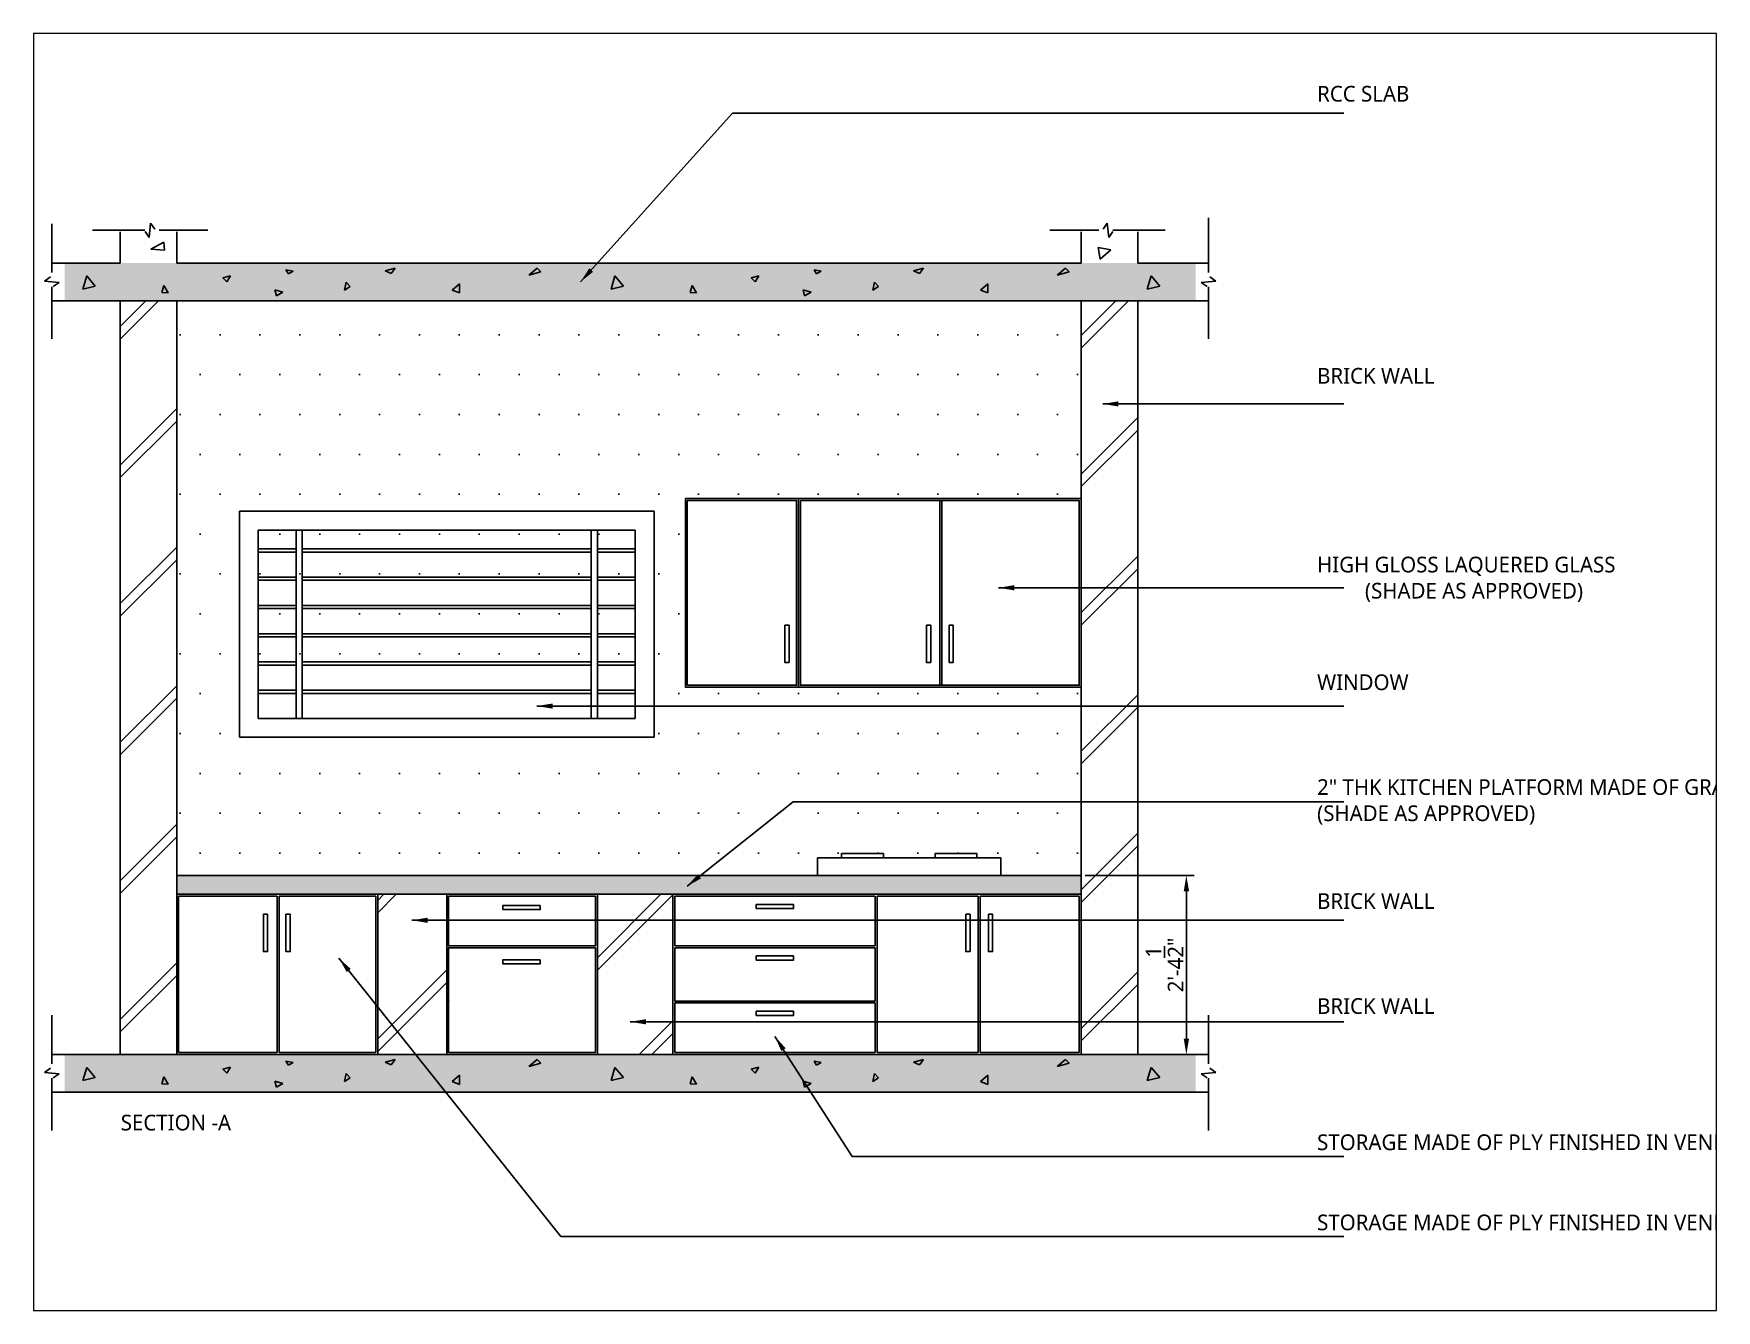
# Paper-space layout 'Layout2' of a CAD drawing. Header units: millimetres. Extents: x 26 to 231, y 20 to 176.
# The model-space entities are those that its viewports show. They can reach past a viewport. Long polylines and large blocks are cut down to what shows.
import ezdxf

# ---------------------------------------------------------------- set-up
doc = ezdxf.new("R2010")
doc.units = ezdxf.units.MM
doc.styles.get("Standard").update_dxf_attribs({"font": 'yugothic.ttf'})
doc.dimstyles.new('ISO-25', dxfattribs={"dimtxt": 2.5, "dimasz": 2.5, "dimexe": 1.25, "dimexo": 0.625, "dimtad": 1, "dimlunit": 4, "dimtxsty": 'Standard', "dimcen": 2.5, "dimadec": 0, "dimazin": 0, "dimtfac": 1, "dimtmove": 0, "dimatfit": 3, "dimfxl": 1, "dimarcsym": 0})

# ---------------------------------------------------------------- blocks, each defined once
blk = doc.blocks.new('*D1')
at = {"color": 0, "lineweight": -2}
for p, q in [((1520.59, 498.1), (1537.97, 498.1)), ((1536.72, 495.6), (1536.72, 472.1)), ((1520.59, 469.6), (1537.97, 469.6))]:
    blk.add_line(p, q, dxfattribs=at)
at = {"color": 0}
for points in [[(1536.3, 495.6), (1537.14, 495.6), (1536.72, 498.1)], [(1536.3, 472.1), (1537.14, 472.1), (1536.72, 469.6)]]:
    blk.add_solid(points, dxfattribs=at)
at = {"layer": 'Defpoints', "color": 0}
for p in [(1519.97, 498.1), (1519.97, 469.6), (1536.72, 469.6)]:
    blk.add_point(p, dxfattribs=at)
at = {"color": 0, "insert": (1533.25, 483.85), "char_height": 2.5, "attachment_point": 5, "rotation": 90}
blk.add_mtext('2\'-4{\\H1.000000x;\\S1/2;}"', dxfattribs=at)

msp = doc.modelspace()

# ---------------------------------------------------------------- hatches: boundary and pattern name
h = msp.add_hatch()
h.set_pattern_fill('DOTS', color=256, style=0)
h.set_pattern_definition([(0, (-255.4378, 0), (0.79375, 1.5875), [0, -1.5875])])
h.paths.add_polyline_path([(1538.186, 595.602), (1358.159, 595.602), (1358.159, 589.602), (1538.186, 589.602)])
h = msp.add_hatch()
h.set_pattern_fill('JIS_LC_8A', color=256, scale=2, style=0)
h.set_pattern_definition([(45, (-255.438, 0), (-11.03087, 11.03087), []), (45, (-253.438, 0), (-11.03087, 11.03087), [])])
h.paths.add_polyline_path([(1375.967, 589.602), (1366.967, 589.602), (1366.967, 469.602), (1375.967, 469.602)])
h.paths.add_polyline_path([(1418.967, 495.102), (1407.967, 495.102), (1407.967, 469.602), (1418.967, 469.602)])
h.paths.add_polyline_path([(1442.967, 469.602), (1454.967, 469.602), (1454.967, 495.102), (1442.967, 495.102)])
h.paths.add_polyline_path([(1519.967, 469.602), (1528.967, 469.602), (1528.967, 589.602), (1519.967, 589.602)])
h = msp.add_hatch()
h.set_pattern_fill('DOTS', color=256, scale=4, style=0)
h.set_pattern_definition([(0, (-255.438, 0), (3.175, 6.35), [0, -6.35])])
h.paths.add_polyline_path([(1375.967, 589.602), (1375.967, 498.102), (1478.015, 498.102), (1478.015, 500.896), (1481.835, 500.896), (1481.835, 501.58), (1488.496, 501.58), (1488.496, 500.896), (1496.714, 500.896), (1496.714, 501.58), (1503.375, 501.58), (1503.375, 500.896), (1507.195, 500.896), (1507.195, 498.102), (1519.967, 498.102), (1519.967, 528.102), (1474.967, 528.102), (1456.967, 528.102), (1456.967, 558.102), (1474.967, 558.102), (1519.967, 558.102), (1519.967, 589.602)])
h.paths.add_polyline_path([(1451.967, 556.102), (1451.967, 520.102), (1385.967, 520.102), (1385.967, 556.102)], flags=16)
h.paths.add_polyline_path([(1388.967, 553.102), (1388.967, 523.102), (1448.967, 523.102), (1448.967, 553.102)], flags=0)
h = msp.add_hatch()
h.set_pattern_fill('ZIGZAG', color=256, scale=0.4, style=0)
h.set_pattern_definition([(0, (-255.4378, 0), (1.27, 1.27), [1.27, -1.27]), (90, (-254.1678, 0), (-1.27, 1.27), [1.27, -1.27])])
h.paths.add_polyline_path([(1519.967, 498.102), (1375.967, 498.102), (1375.967, 495.102), (1519.967, 495.102)])
h = msp.add_hatch()
h.set_pattern_fill('DOTS', color=256, style=0)
h.set_pattern_definition([(0, (-255.4378, -126), (0.79375, 1.5875), [0, -1.5875])])
h.paths.add_polyline_path([(1538.186, 469.602), (1358.159, 469.602), (1358.159, 463.602), (1538.186, 463.602)])

# ---------------------------------------------------------------- linework, layer by layer
for p, q in [((1366.967, 595.602), (1366.967, 600.602)), ((1371.58, 599.668), (1370.931, 600.629)), ((1371.821, 601.974), (1371.58, 599.668)), ((1372.469, 601.013), (1371.821, 601.974)), ((1375.967, 595.602), (1375.967, 600.602)), ((1519.967, 595.602), (1519.967, 600.602)), ((1523.464, 601.013), (1524.113, 601.974)), ((1524.113, 601.974), (1524.354, 599.668)), ((1524.354, 599.668), (1525.003, 600.629)), ((1528.967, 595.602), (1528.967, 600.602)), ((1371.864, 597.802), (1373.902, 598.96)), ((1374.041, 597.667), (1371.864, 597.802)), ((1374.041, 597.667), (1373.902, 598.96)), ((1373.902, 598.96), (1374.041, 597.667)), ((1374.041, 597.667), (1374.041, 597.667)), ((1524.712, 597.703), (1522.686, 598.108)), ((1522.686, 598.108), (1522.97, 596.246)), ((1522.97, 596.246), (1524.712, 597.703)), ((1366.967, 595.602), (1356.086, 595.602)), ((1519.967, 595.602), (1375.967, 595.602)), ((1409.181, 594.381), (1410.766, 594.783)), ((1410.766, 594.783), (1410.121, 593.951)), ((1433.384, 594.779), (1432.039, 593.674)), ((1433.952, 594.227), (1433.384, 594.779)), ((1493.287, 594.381), (1494.872, 594.783)), ((1494.872, 594.783), (1494.227, 593.951)), ((1517.49, 594.779), (1516.144, 593.674)), ((1518.058, 594.227), (1517.49, 594.779)), ((1540.246, 595.602), (1528.967, 595.602)), ((1355.894, 593.399), (1354.934, 592.75)), ((1354.934, 592.75), (1357.239, 592.51)), ((1357.239, 592.51), (1356.279, 591.861)), ((1361.034, 591.473), (1361.643, 593.55)), ((1361.643, 593.55), (1363.013, 591.929)), ((1373.619, 590.915), (1373.906, 592.061)), ((1373.906, 592.061), (1373.619, 590.915)), ((1374.624, 590.881), (1373.906, 592.061)), ((1383.33, 593.243), (1384.556, 593.588)), ((1383.943, 592.615), (1383.33, 593.243)), ((1384.556, 593.588), (1383.943, 592.615)), ((1394.489, 594.329), (1393.36, 594.525)), ((1393.36, 594.525), (1393.752, 593.888)), ((1393.752, 593.888), (1394.489, 594.329)), ((1402.671, 591.302), (1402.944, 592.553)), ((1402.944, 592.553), (1403.6, 591.899)), ((1410.121, 593.951), (1409.181, 594.381)), ((1421.015, 592.318), (1419.852, 591.299)), ((1421.015, 590.848), (1421.015, 592.318)), ((1432.039, 593.674), (1433.952, 594.227)), ((1445.14, 591.473), (1445.749, 593.55)), ((1445.749, 593.55), (1447.119, 591.929)), ((1457.725, 590.915), (1458.012, 592.061)), ((1458.012, 592.061), (1457.725, 590.915)), ((1458.73, 590.881), (1458.012, 592.061)), ((1467.436, 593.243), (1468.662, 593.588)), ((1468.049, 592.615), (1467.436, 593.243)), ((1468.662, 593.588), (1468.049, 592.615)), ((1478.594, 594.329), (1477.466, 594.525)), ((1477.466, 594.525), (1477.858, 593.888)), ((1477.858, 593.888), (1478.594, 594.329)), ((1486.777, 591.302), (1487.05, 592.553)), ((1487.05, 592.553), (1487.706, 591.899)), ((1494.227, 593.951), (1493.287, 594.381)), ((1505.121, 592.318), (1503.958, 591.299)), ((1505.121, 590.848), (1505.121, 592.318)), ((1516.144, 593.674), (1518.058, 594.227)), ((1530.489, 591.473), (1531.098, 593.55)), ((1531.098, 593.55), (1532.468, 591.929)), ((1541.399, 592.75), (1539.093, 592.51)), ((1539.093, 592.51), (1540.054, 591.861)), ((1540.438, 593.399), (1541.399, 592.75)), ((1540.246, 589.602), (1356.086, 589.602)), ((1363.013, 591.929), (1361.034, 591.473)), ((1366.967, 469.602), (1366.967, 589.602)), ((1373.619, 590.915), (1374.624, 590.881)), ((1375.967, 469.602), (1375.967, 589.602)), ((1392.869, 590.996), (1391.617, 591.364)), ((1391.617, 591.364), (1391.838, 590.383)), ((1391.838, 590.383), (1392.869, 590.996)), ((1403.6, 591.899), (1402.671, 591.302)), ((1403.6, 591.899), (1403.6, 591.899)), ((1419.852, 591.299), (1421.015, 590.848)), ((1447.119, 591.929), (1445.14, 591.473)), ((1457.725, 590.915), (1458.73, 590.881)), ((1476.975, 590.996), (1475.723, 591.364)), ((1475.723, 591.364), (1475.944, 590.383)), ((1475.944, 590.383), (1476.975, 590.996)), ((1487.706, 591.899), (1486.777, 591.302)), ((1487.706, 591.899), (1487.706, 591.899)), ((1503.958, 591.299), (1505.121, 590.848)), ((1519.967, 469.602), (1519.967, 589.602)), ((1519.967, 469.602), (1519.967, 589.602)), ((1528.967, 469.602), (1528.967, 589.602)), ((1532.468, 591.929), (1530.489, 591.473)), ((1456.967, 528.102), (1456.967, 558.102)), ((1519.967, 558.102), (1456.967, 558.102)), ((1474.967, 528.102), (1474.967, 558.102)), ((1497.467, 557.802), (1497.467, 528.402)), ((1497.767, 557.802), (1497.767, 528.402)), ((1385.967, 520.102), (1385.967, 556.102)), ((1451.967, 556.102), (1385.967, 556.102)), ((1451.967, 520.102), (1451.967, 556.102)), ((1388.967, 523.102), (1388.967, 553.102)), ((1448.967, 553.102), (1388.967, 553.102)), ((1394.967, 523.102), (1394.967, 553.102)), ((1395.967, 523.102), (1395.967, 553.102)), ((1441.967, 523.102), (1441.967, 553.102)), ((1442.967, 523.102), (1442.967, 553.102)), ((1448.967, 523.102), (1448.967, 553.102)), ((1394.967, 550.102), (1388.967, 550.102)), ((1394.967, 549.602), (1388.967, 549.602)), ((1441.967, 550.102), (1395.967, 550.102)), ((1441.967, 549.602), (1395.967, 549.602)), ((1448.967, 550.102), (1442.967, 550.102)), ((1448.967, 549.602), (1442.967, 549.602)), ((1394.967, 545.602), (1388.967, 545.602)), ((1394.967, 545.102), (1388.967, 545.102)), ((1441.967, 545.602), (1395.967, 545.602)), ((1441.967, 545.102), (1395.967, 545.102)), ((1448.967, 545.602), (1442.967, 545.602)), ((1448.967, 545.102), (1442.967, 545.102)), ((1394.967, 541.102), (1388.967, 541.102)), ((1394.967, 540.602), (1388.967, 540.602)), ((1441.967, 541.102), (1395.967, 541.102)), ((1441.967, 540.602), (1395.967, 540.602)), ((1448.967, 541.102), (1442.967, 541.102)), ((1448.967, 540.602), (1442.967, 540.602)), ((1394.967, 536.602), (1388.967, 536.602)), ((1394.967, 536.102), (1388.967, 536.102)), ((1441.967, 536.602), (1395.967, 536.602)), ((1441.967, 536.102), (1395.967, 536.102)), ((1448.967, 536.602), (1442.967, 536.602)), ((1448.967, 536.102), (1442.967, 536.102)), ((1394.967, 532.102), (1388.967, 532.102)), ((1394.967, 531.602), (1388.967, 531.602)), ((1441.967, 532.102), (1395.967, 532.102)), ((1441.967, 531.602), (1395.967, 531.602)), ((1448.967, 532.102), (1442.967, 532.102)), ((1448.967, 531.602), (1442.967, 531.602)), ((1519.967, 528.102), (1456.967, 528.102)), ((1394.967, 527.602), (1388.967, 527.602)), ((1394.967, 527.102), (1388.967, 527.102)), ((1441.967, 527.602), (1395.967, 527.602)), ((1441.967, 527.102), (1395.967, 527.102)), ((1448.967, 527.602), (1442.967, 527.602)), ((1448.967, 527.102), (1442.967, 527.102)), ((1448.967, 523.102), (1388.967, 523.102)), ((1451.967, 520.102), (1385.967, 520.102)), ((1519.967, 498.102), (1375.967, 498.102)), ((1519.967, 495.102), (1375.967, 495.102)), ((1376.267, 469.902), (1376.267, 494.802)), ((1391.967, 494.802), (1376.267, 494.802)), ((1391.967, 469.902), (1391.967, 494.802)), ((1392.267, 469.902), (1392.267, 494.802)), ((1407.667, 494.802), (1392.267, 494.802)), ((1407.667, 469.902), (1407.667, 494.802)), ((1407.967, 469.602), (1407.967, 495.102)), ((1418.967, 469.602), (1418.967, 495.102)), ((1419.267, 486.902), (1419.267, 494.802)), ((1442.667, 494.802), (1419.267, 494.802)), ((1442.667, 486.902), (1442.667, 494.802)), ((1442.967, 469.602), (1442.967, 495.102)), ((1454.967, 469.602), (1454.967, 495.102)), ((1454.967, 495.102), (1519.967, 495.102)), ((1455.267, 486.902), (1455.267, 494.802)), ((1487.167, 494.802), (1455.267, 494.802)), ((1487.167, 494.802), (1487.167, 486.902)), ((1487.467, 495.102), (1519.667, 495.102)), ((1487.467, 494.802), (1487.467, 469.902)), ((1503.567, 494.802), (1487.467, 494.802)), ((1503.567, 494.802), (1503.567, 469.902)), ((1503.867, 494.802), (1503.867, 469.902)), ((1519.667, 494.802), (1503.867, 494.802)), ((1519.667, 469.902), (1519.667, 494.802)), ((1419.267, 486.902), (1442.667, 486.902)), ((1419.267, 469.902), (1419.267, 486.602)), ((1419.267, 486.602), (1442.667, 486.602)), ((1442.667, 469.902), (1442.667, 486.602)), ((1455.267, 486.902), (1487.167, 486.902)), ((1455.267, 486.602), (1487.167, 486.602)), ((1455.267, 478.102), (1455.267, 486.602)), ((1487.167, 486.602), (1487.167, 478.102)), ((1455.267, 478.102), (1487.167, 478.102)), ((1455.267, 477.802), (1487.167, 477.802)), ((1455.267, 469.902), (1455.267, 477.802)), ((1487.167, 477.802), (1487.167, 469.902)), ((1540.246, 469.602), (1356.086, 469.602)), ((1391.967, 469.902), (1376.267, 469.902)), ((1407.667, 469.902), (1392.267, 469.902)), ((1442.667, 469.902), (1419.267, 469.902)), ((1487.167, 469.902), (1455.267, 469.902)), ((1503.567, 469.902), (1487.467, 469.902)), ((1519.667, 469.902), (1503.867, 469.902)), ((1355.894, 467.399), (1354.934, 466.75)), ((1354.934, 466.75), (1357.239, 466.51)), ((1357.239, 466.51), (1356.279, 465.861)), ((1361.034, 465.473), (1361.643, 467.55)), ((1361.643, 467.55), (1363.013, 465.929)), ((1383.33, 467.243), (1384.556, 467.588)), ((1383.943, 466.615), (1383.33, 467.243)), ((1384.556, 467.588), (1383.943, 466.615)), ((1394.489, 468.329), (1393.36, 468.525)), ((1393.36, 468.525), (1393.752, 467.888)), ((1393.752, 467.888), (1394.489, 468.329)), ((1402.671, 465.302), (1402.944, 466.553)), ((1402.944, 466.553), (1403.6, 465.899)), ((1409.181, 468.381), (1410.766, 468.783)), ((1410.121, 467.951), (1409.181, 468.381)), ((1410.766, 468.783), (1410.121, 467.951)), ((1421.015, 466.318), (1419.852, 465.299)), ((1421.015, 464.848), (1421.015, 466.318)), ((1433.384, 468.779), (1432.039, 467.674)), ((1432.039, 467.674), (1433.952, 468.227)), ((1433.952, 468.227), (1433.384, 468.779)), ((1445.14, 465.473), (1445.749, 467.55)), ((1445.749, 467.55), (1447.119, 465.929)), ((1467.436, 467.243), (1468.662, 467.588)), ((1468.049, 466.615), (1467.436, 467.243)), ((1468.662, 467.588), (1468.049, 466.615)), ((1478.594, 468.329), (1477.466, 468.525)), ((1477.466, 468.525), (1477.858, 467.888)), ((1477.858, 467.888), (1478.594, 468.329)), ((1486.777, 465.302), (1487.05, 466.553)), ((1487.05, 466.553), (1487.706, 465.899)), ((1493.287, 468.381), (1494.872, 468.783)), ((1494.227, 467.951), (1493.287, 468.381)), ((1494.872, 468.783), (1494.227, 467.951)), ((1505.121, 466.318), (1503.958, 465.299)), ((1505.121, 464.848), (1505.121, 466.318)), ((1517.49, 468.779), (1516.144, 467.674)), ((1516.144, 467.674), (1518.058, 468.227)), ((1518.058, 468.227), (1517.49, 468.779)), ((1530.489, 465.473), (1531.098, 467.55)), ((1531.098, 467.55), (1532.468, 465.929)), ((1541.399, 466.75), (1539.093, 466.51)), ((1539.093, 466.51), (1540.054, 465.861)), ((1540.438, 467.399), (1541.399, 466.75)), ((1540.246, 463.602), (1356.086, 463.602)), ((1363.013, 465.929), (1361.034, 465.473)), ((1373.619, 464.915), (1373.906, 466.061)), ((1373.906, 466.061), (1373.619, 464.915)), ((1373.619, 464.915), (1374.624, 464.881)), ((1374.624, 464.881), (1373.906, 466.061)), ((1392.869, 464.996), (1391.617, 465.364)), ((1391.617, 465.364), (1391.838, 464.383)), ((1391.838, 464.383), (1392.869, 464.996)), ((1393.721, 463.602), (1394.978, 463.602)), ((1403.6, 465.899), (1402.671, 465.302)), ((1403.6, 465.899), (1403.6, 465.899)), ((1419.852, 465.299), (1421.015, 464.848)), ((1447.119, 465.929), (1445.14, 465.473)), ((1457.725, 464.915), (1458.012, 466.061)), ((1458.012, 466.061), (1457.725, 464.915)), ((1457.725, 464.915), (1458.73, 464.881)), ((1458.73, 464.881), (1458.012, 466.061)), ((1476.975, 464.996), (1475.723, 465.364)), ((1475.723, 465.364), (1475.944, 464.383)), ((1475.944, 464.383), (1476.975, 464.996)), ((1487.706, 465.899), (1486.777, 465.302)), ((1487.706, 465.899), (1487.706, 465.899)), ((1503.958, 465.299), (1505.121, 464.848)), ((1532.468, 465.929), (1530.489, 465.473))]:
    msp.add_line(p, q)
at = {"linetype": 'Continuous'}
for points in [[(1540.246, 594.093), (1540.246, 602.809)], [(1356.086, 594.093), (1356.086, 601.871)], [(1362.59, 600.821), (1370.907, 600.821)], [(1373.164, 600.821), (1380.941, 600.821)], [(1522.77, 600.821), (1514.992, 600.821)], [(1533.344, 600.821), (1525.026, 600.821)], [(1356.086, 583.52), (1356.086, 591.837)], [(1540.246, 583.52), (1540.246, 591.837)], [(1356.086, 468.093), (1356.086, 475.871)], [(1540.246, 468.093), (1540.246, 475.871)], [(1356.086, 457.52), (1356.086, 465.837)], [(1540.246, 457.52), (1540.246, 465.837)]]:
    msp.add_lwpolyline(points, dxfattribs=at)
for points in [[(1456.967, 558.102), (1474.967, 558.102), (1474.967, 528.102), (1456.967, 528.102)], [(1457.267, 557.802), (1474.667, 557.802), (1474.667, 528.402), (1457.267, 528.402)], [(1474.967, 558.102), (1519.967, 558.102), (1519.967, 528.102), (1474.967, 528.102)], [(1475.267, 557.802), (1519.667, 557.802), (1519.667, 528.402), (1475.267, 528.402)], [(1472.788, 537.953), (1473.458, 537.953), (1473.458, 532.013), (1472.788, 532.013)], [(1495.342, 537.953), (1496.012, 537.953), (1496.012, 532.013), (1495.342, 532.013)], [(1498.939, 537.953), (1499.609, 537.953), (1499.609, 532.013), (1498.939, 532.013)], [(1488.496, 500.896), (1481.835, 500.896), (1481.835, 501.58), (1488.496, 501.58)], [(1496.714, 500.896), (1503.375, 500.896), (1503.375, 501.58), (1496.714, 501.58)], [(1478.015, 498.102), (1507.195, 498.102), (1507.195, 500.896), (1478.015, 500.896)], [(1433.838, 493.334), (1433.838, 492.664), (1427.898, 492.664), (1427.898, 493.334)], [(1474.187, 493.498), (1474.187, 492.828), (1468.247, 492.828), (1468.247, 493.498)], [(1389.77, 491.936), (1390.44, 491.936), (1390.44, 485.995), (1389.77, 485.995)], [(1392.267, 491.324), (1392.267, 491.324), (1392.267, 485.865), (1392.267, 485.865)], [(1393.367, 491.936), (1394.037, 491.936), (1394.037, 485.995), (1393.367, 485.995)], [(1501.603, 491.936), (1502.273, 491.936), (1502.273, 485.995), (1501.603, 485.995)], [(1505.2, 491.936), (1505.87, 491.936), (1505.87, 485.995), (1505.2, 485.995)], [(1474.187, 485.298), (1474.187, 484.628), (1468.247, 484.628), (1468.247, 485.298)], [(1433.838, 484.688), (1433.838, 484.018), (1427.898, 484.018), (1427.898, 484.688)], [(1474.187, 476.498), (1474.187, 475.828), (1468.247, 475.828), (1468.247, 476.498)]]:
    msp.add_lwpolyline(points, close=True)
for p in [(1419.267, 486.602), (1419.267, 478.102)]:
    msp.add_point(p)

# ---------------------------------------------------------------- texts
at = {"char_height": 2.5, "attachment_point": 1}
for s, insert, width in [('RCC SLAB', (1557.536, 623.814), 17.58185), ('BRICK WALL', (1557.536, 578.91), 24.12605), ('HIGH GLOSS LAQUERED GLASS\\P         (SHADE AS APPROVED)', (1557.536, 548.857), 56.05174), ('WINDOW', (1557.536, 530.118), 28.92984), ('2" THK KITCHEN PLATFORM MADE OF GRANITE (SHADE AS APPROVED)', (1557.536, 513.431), 75.26749), ('BRICK WALL', (1557.536, 495.283), 24.12605), ('BRICK WALL', (1557.536, 478.563), 24.12605), ('SECTION -A', (1367.062, 460.011), 19.89776), ('STORAGE MADE OF PLY FINISHED IN VENEER', (1557.536, 456.881), 68.70681), ('STORAGE MADE OF PLY FINISHED IN VENEER', (1557.536, 444.11), 68.70681)]:
    msp.add_mtext(s, dxfattribs=dict(at, insert=insert, width=width))

# ---------------------------------------------------------------- dimensions: what is measured, and where the dimension line sits
dim = msp.add_linear_dim(base=(1536.72, 469.602), p1=(1519.967, 498.102), p2=(1519.967, 469.602), angle=90, dimstyle='ISO-25')
dim.commit()
dim.dimension.update_dxf_attribs({"geometry": '*D1', "text_midpoint": (1533.255, 483.852)})

# ---------------------------------------------------------------- leaders
for points in [[(1440.285, 592.638), (1464.448, 619.469), (1561.767, 619.469)], [(1523.404, 573.183), (1561.767, 573.183)], [(1506.812, 543.906), (1561.767, 543.906)], [(1433.311, 525.073), (1561.767, 525.073)], [(1457.228, 496.394), (1474.124, 509.841), (1561.767, 509.841)], [(1413.41, 490.97), (1561.767, 490.97)], [(1401.8, 484.927), (1437.119, 440.639), (1561.767, 440.639)], [(1448.166, 474.811), (1561.767, 474.811)], [(1471.217, 472.476), (1483.508, 453.346), (1561.767, 453.346)]]:
    msp.add_leader(points, dimstyle='ISO-25', override={"dimgap": 0.625, "dimtad": 0})

psp = doc.layouts.new('Layout2')

# ---------------------------------------------------------------- viewports
at = {"layer": '0'}
psp.add_viewport(center=(128.5, 97.5), size=(205.6, 156), view_center_point=(1487.146, 530.499), view_height=203.27018, dxfattribs=at)

doc.saveas('drawing.dxf')
